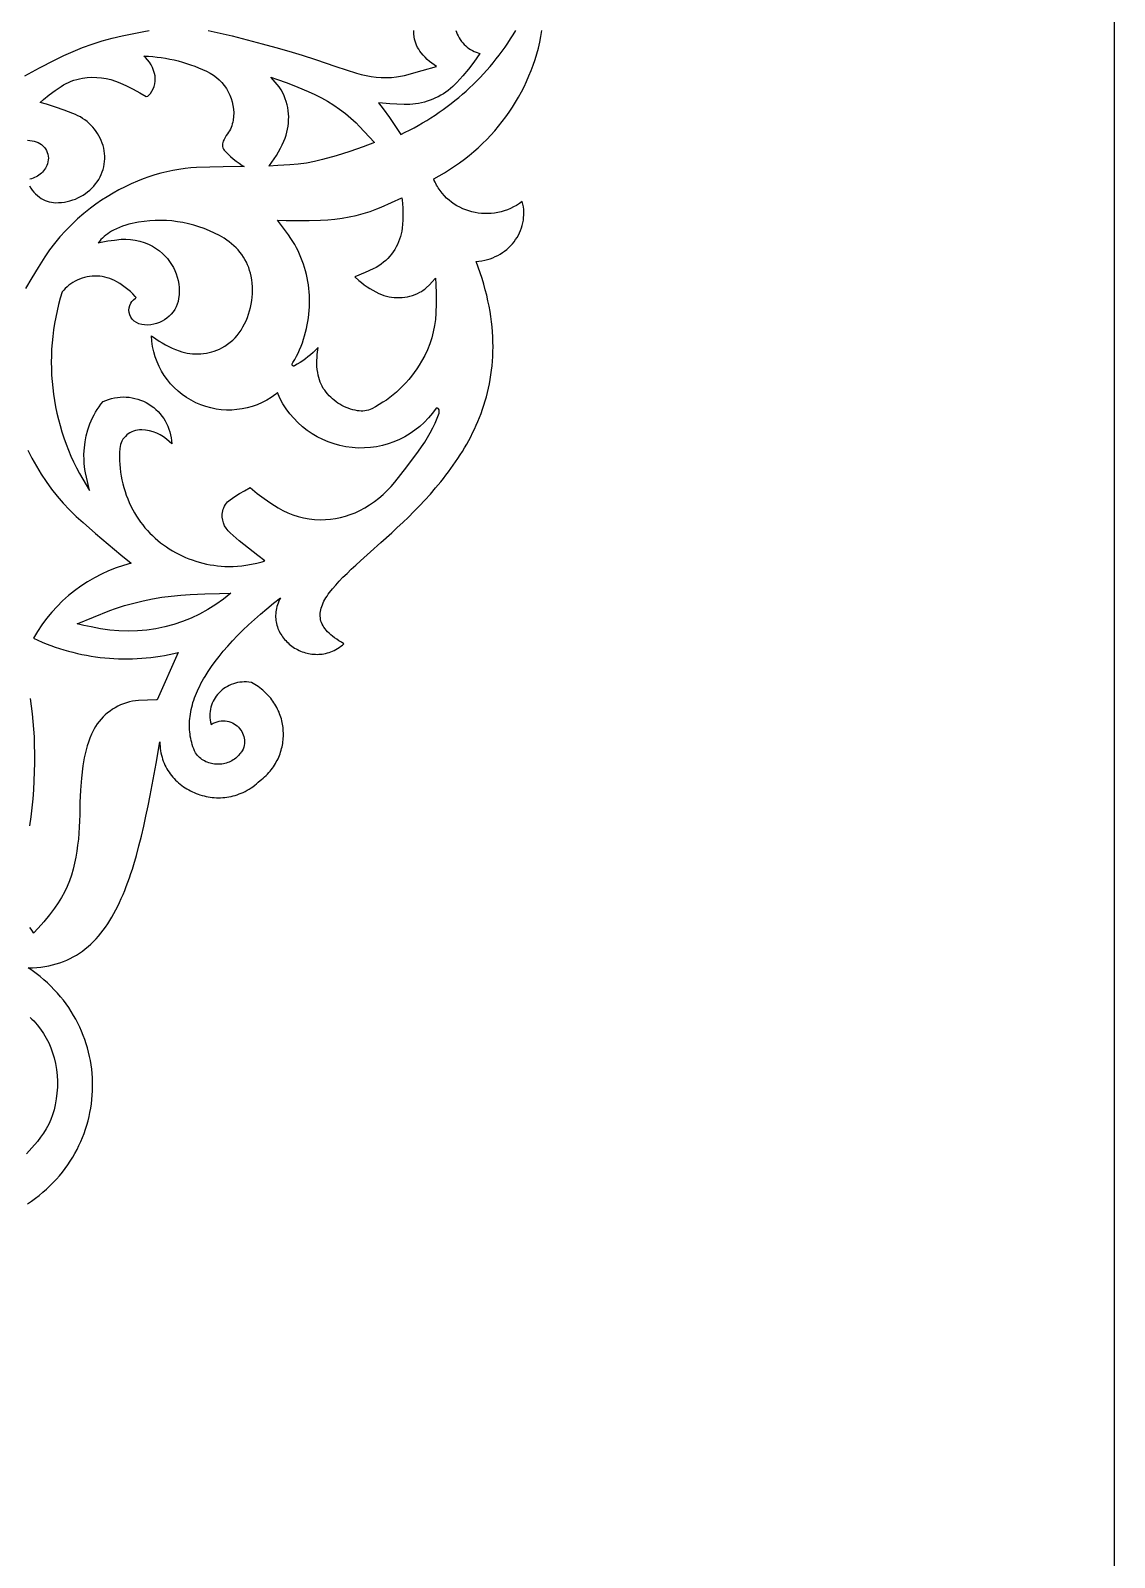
# Model space of a CAD drawing. Extents: x 3770 to 4770, y -395 to 1605.
# Drawn here: x 4357.4 to 4510.8, y 389.2 to 605.2 of the extents above; entities that cross this region are included whole.
import ezdxf

# ---------------------------------------------------------------- set-up
doc = ezdxf.new("R2010")
doc.units = 0
doc.layers.add('LAYER_1', color=18, linetype='CONTINUOUS')
doc.layers.add('LAYER_2', color=5, linetype='CONTINUOUS')

msp = doc.modelspace()

# ---------------------------------------------------------------- linework, layer by layer
at = {"layer": 'LAYER_1'}
for points in [[(4356.62, 598.78), (4358.71, 599.9), (4360.81, 600.99), (4362.12, 601.63), (4363.45, 602.22), (4364.8, 602.76), (4366.17, 603.25), (4367.56, 603.69), (4368.96, 604.09), (4370.38, 604.43), (4371.82, 604.72), (4373.47, 605.01), (4374.2, 605.17), (4374.2, 605.17)], [(4382.57, 605.17), (4382.57, 605.17), (4383.81, 604.9), (4385.96, 604.4), (4388.09, 603.87), (4390.21, 603.31), (4392.11, 602.79), (4393.99, 602.25), (4395.87, 601.67), (4397.73, 601.05), (4400.63, 600.09), (4403.53, 599.16), (4404.22, 598.96), (4404.92, 598.8), (4405.62, 598.67), (4406.33, 598.59), (4407.04, 598.54), (4407.76, 598.52), (4408.48, 598.55), (4409.19, 598.61), (4409.77, 598.7), (4410.35, 598.83), (4412.82, 599.51), (4414.85, 600.1), (4414.53, 600.3), (4414.19, 600.55), (4413.87, 600.81), (4413.55, 601.09), (4413.25, 601.38), (4412.97, 601.68), (4412.7, 602), (4412.51, 602.25), (4412.34, 602.52), (4412.18, 602.79), (4412.05, 603.08), (4411.93, 603.37), (4411.83, 603.67), (4411.76, 603.97), (4411.7, 604.28), (4411.67, 604.69), (4411.66, 605.17)], [(4417.61, 605.17), (4417.69, 604.94), (4417.8, 604.67), (4417.92, 604.4), (4418.07, 604.14), (4418.22, 603.88), (4418.4, 603.64), (4418.59, 603.41), (4418.79, 603.19), (4419, 602.99), (4419.22, 602.81), (4419.45, 602.64), (4419.69, 602.48), (4419.94, 602.34), (4420.2, 602.21), (4420.47, 602.1), (4421, 601.91), (4420.14, 600.69), (4419.39, 599.7), (4418.59, 598.75), (4417.76, 597.83), (4417.47, 597.53), (4417.17, 597.24), (4416.85, 596.96), (4416.53, 596.7), (4416.19, 596.46), (4415.84, 596.23), (4415.48, 596.01), (4415.12, 595.81), (4414.74, 595.63), (4414.36, 595.46), (4413.96, 595.3), (4413.56, 595.17), (4413.16, 595.05), (4412.75, 594.95), (4412.33, 594.86), (4411.91, 594.79), (4411.5, 594.75), (4411.1, 594.72), (4410.69, 594.71), (4410.29, 594.72), (4409.27, 594.76), (4408.25, 594.82), (4407.23, 594.9), (4406.67, 594.95), (4407.31, 594.1), (4408.21, 592.87), (4409.07, 591.61), (4409.8, 590.48), (4410.43, 590.78), (4411.06, 591.09), (4411.68, 591.42), (4412.29, 591.75), (4412.89, 592.1), (4413.49, 592.46), (4414.08, 592.83), (4414.66, 593.21), (4415.24, 593.6), (4415.81, 594), (4416.37, 594.41), (4416.92, 594.83), (4417.46, 595.26), (4418, 595.7), (4418.52, 596.15), (4419.04, 596.61), (4419.55, 597.08), (4420.06, 597.56), (4420.55, 598.04), (4421.03, 598.54), (4421.51, 599.05), (4421.97, 599.56), (4422.43, 600.08), (4422.88, 600.62), (4423.31, 601.16), (4423.74, 601.7), (4424.16, 602.26), (4424.57, 602.83), (4424.97, 603.4), (4425.35, 603.98), (4425.73, 604.57), (4426.1, 605.17)], [(4357.27, 583.19), (4357.46, 582.89), (4357.67, 582.6), (4357.9, 582.32), (4358.15, 582.06), (4358.41, 581.82), (4358.7, 581.59), (4358.95, 581.42), (4359.21, 581.26), (4359.49, 581.13), (4359.78, 581.03), (4360.07, 580.94), (4360.37, 580.88), (4360.68, 580.84), (4360.99, 580.82), (4361.4, 580.83), (4361.81, 580.86), (4362.22, 580.91), (4362.62, 580.99), (4363.01, 581.09), (4363.4, 581.2), (4363.77, 581.34), (4364.14, 581.5), (4364.5, 581.69), (4364.85, 581.89), (4365.18, 582.11), (4365.5, 582.34), (4365.81, 582.6), (4366.1, 582.88), (4366.37, 583.17), (4366.63, 583.48), (4366.86, 583.79), (4367.07, 584.12), (4367.26, 584.46), (4367.43, 584.8), (4367.57, 585.16), (4367.69, 585.52), (4367.78, 585.88), (4367.86, 586.25), (4367.91, 586.63), (4367.93, 587), (4367.93, 587.38), (4367.91, 587.76), (4367.86, 588.14), (4367.79, 588.51), (4367.7, 588.89), (4367.58, 589.25), (4367.44, 589.61), (4367.28, 589.95), (4367.11, 590.28), (4366.91, 590.6), (4366.7, 590.91), (4366.48, 591.21), (4366.23, 591.5), (4365.98, 591.78), (4365.7, 592.04), (4365.42, 592.28), (4365.12, 592.52), (4364.8, 592.73), (4364.48, 592.94), (4364.14, 593.12), (4363.79, 593.29), (4363.43, 593.44), (4362.19, 593.91), (4360.94, 594.34), (4359.68, 594.74), (4358.77, 594.99), (4359.27, 595.42), (4360.08, 596.06), (4360.91, 596.67), (4361.76, 597.26), (4362.1, 597.47), (4362.46, 597.67), (4362.82, 597.84), (4363.19, 598), (4363.57, 598.14), (4363.96, 598.26), (4364.36, 598.36), (4364.76, 598.43), (4365.44, 598.52), (4366.12, 598.56), (4366.79, 598.55), (4367.47, 598.49), (4368.14, 598.39), (4368.8, 598.23), (4369.44, 598.03), (4370.08, 597.78), (4371.02, 597.34), (4371.96, 596.87), (4372.87, 596.36), (4373.77, 595.83), (4374.02, 595.87), (4374.2, 596.06), (4374.38, 596.28), (4374.6, 596.59), (4374.77, 596.93), (4374.91, 597.27), (4375, 597.63), (4375.06, 598), (4375.07, 598.37), (4375.04, 598.74), (4374.97, 599.11), (4374.84, 599.53), (4374.68, 599.93), (4374.48, 600.32), (4374.24, 600.69), (4373.97, 601.04), (4373.67, 601.36), (4373.46, 601.55), (4373.49, 601.55), (4374.1, 601.53), (4374.71, 601.48), (4375.32, 601.42), (4375.93, 601.34), (4376.53, 601.25), (4377.13, 601.14), (4377.73, 601.01), (4378.32, 600.87), (4378.91, 600.71), (4379.5, 600.53), (4380.08, 600.34), (4380.65, 600.13), (4381.21, 599.91), (4381.77, 599.67), (4382.33, 599.41), (4382.82, 599.15), (4383.29, 598.85), (4383.72, 598.53), (4384.12, 598.18), (4384.49, 597.8), (4384.83, 597.39), (4385.13, 596.96), (4385.4, 596.52), (4385.62, 596.05), (4385.81, 595.57), (4385.96, 595.07), (4386.07, 594.57), (4386.14, 594.05), (4386.17, 593.53), (4386.15, 593), (4386.09, 592.47), (4386.04, 592.21), (4385.97, 591.96), (4385.9, 591.71), (4385.8, 591.47), (4385.7, 591.23), (4385.58, 591), (4385.44, 590.78), (4385.29, 590.55), (4385.12, 590.3), (4384.97, 590.04), (4384.82, 589.78), (4384.69, 589.5), (4384.63, 589.32), (4384.59, 589.14), (4384.58, 588.95), (4384.6, 588.76), (4384.65, 588.58), (4384.72, 588.41), (4384.82, 588.25), (4384.94, 588.1), (4385.32, 587.72), (4385.7, 587.37), (4386.1, 587.02), (4386.52, 586.7), (4386.95, 586.39), (4387.39, 586.1), (4387.67, 585.93), (4384.67, 585.88), (4380.93, 585.78), (4380.11, 585.73), (4379.29, 585.65), (4378.42, 585.53), (4377.56, 585.38), (4376.7, 585.2), (4375.85, 584.99), (4375.01, 584.76), (4374.18, 584.49), (4373.36, 584.2), (4372.55, 583.87), (4371.67, 583.49), (4370.8, 583.07), (4369.94, 582.63), (4369.1, 582.17), (4368.27, 581.67), (4367.47, 581.16), (4366.68, 580.61), (4365.9, 580.05), (4364.97, 579.3), (4364.07, 578.53), (4363.2, 577.71), (4362.37, 576.86), (4361.58, 575.98), (4360.83, 575.07), (4360.12, 574.13), (4359.46, 573.16), (4358.51, 571.67), (4357.6, 570.17), (4356.72, 568.66)], [(4356.99, 589.66), (4357.65, 589.59), (4357.95, 589.53), (4358.24, 589.44), (4358.51, 589.33), (4358.76, 589.19), (4358.99, 589.03), (4359.19, 588.84), (4359.38, 588.64), (4359.54, 588.42), (4359.68, 588.18), (4359.79, 587.93), (4359.87, 587.68), (4359.92, 587.41), (4359.95, 587.14), (4359.94, 586.86), (4359.89, 586.58), (4359.81, 586.3), (4359.73, 586.09), (4359.64, 585.88), (4359.53, 585.69), (4359.4, 585.5), (4359.27, 585.32), (4359.12, 585.15), (4358.96, 584.99), (4358.79, 584.84), (4358.61, 584.71), (4358.42, 584.58), (4358.22, 584.47), (4358.01, 584.37), (4357.79, 584.28), (4357.57, 584.21), (4357.34, 584.15)], [(4357.34, 492.67), (4357.51, 493.94), (4357.65, 495.21), (4357.78, 496.48), (4357.88, 497.76), (4357.95, 499.03), (4358, 500.31), (4358.03, 501.59), (4358.03, 502.87), (4358.01, 504.15), (4357.97, 505.25), (4357.91, 506.34), (4357.82, 507.43), (4357.7, 508.52), (4357.57, 509.6), (4357.4, 510.68)], [(4357.37, 465.55), (4357.63, 465.33), (4357.88, 465.08), (4358.38, 464.51), (4358.85, 463.91), (4359.27, 463.29), (4359.65, 462.64), (4360, 461.97), (4360.3, 461.29), (4360.55, 460.58), (4360.76, 459.86), (4360.95, 459.04), (4361.09, 458.22), (4361.18, 457.38), (4361.22, 456.55), (4361.22, 455.71), (4361.17, 454.88), (4361.07, 454.05), (4360.93, 453.22), (4360.76, 452.51), (4360.55, 451.82), (4360.3, 451.15), (4360, 450.49), (4359.66, 449.84), (4359.28, 449.22), (4358.86, 448.62), (4358.41, 448.04), (4357.63, 447.15), (4356.84, 446.28)]]:
    msp.add_lwpolyline(points, dxfattribs=at)
for points in [[(4392.88, 596.78), (4392.59, 597.19), (4391.77, 598.19), (4391.41, 598.59), (4392.22, 598.31), (4393.73, 597.76), (4395.23, 597.17), (4396.72, 596.56), (4397.66, 596.13), (4398.57, 595.67), (4399.46, 595.17), (4400.33, 594.63), (4401.16, 594.05), (4401.97, 593.44), (4402.75, 592.79), (4403.5, 592.11), (4403.94, 591.66), (4406.08, 589.32), (4404.48, 588.72), (4402.58, 588.07), (4400.66, 587.47), (4398.73, 586.92), (4397.6, 586.65), (4396.45, 586.43), (4395.3, 586.27), (4394.13, 586.17), (4392.42, 586.07), (4391.15, 586), (4391.22, 586.1), (4391.57, 586.56), (4391.9, 587.03), (4392.21, 587.51), (4392.51, 588.01), (4392.78, 588.51), (4393.04, 589.02), (4393.28, 589.54), (4393.44, 589.96), (4393.58, 590.37), (4393.7, 590.8), (4393.8, 591.23), (4393.87, 591.66), (4393.92, 592.09), (4393.94, 592.52), (4393.95, 592.96), (4393.92, 593.39), (4393.88, 593.82), (4393.81, 594.26), (4393.72, 594.68), (4393.61, 595.11), (4393.47, 595.52), (4393.31, 595.94), (4393.12, 596.35)], [(4403.51, 579.02), (4404.5, 579.28), (4405.47, 579.59), (4406.43, 579.93), (4407.03, 580.18), (4409.95, 581.51), (4409.99, 581.21), (4410.05, 580.64), (4410.09, 580.07), (4410.11, 579.5), (4410.11, 578.93), (4410.09, 578.35), (4410.05, 577.78), (4410, 577.21), (4409.94, 576.81), (4409.87, 576.42), (4409.77, 576.03), (4409.64, 575.65), (4409.5, 575.28), (4409.34, 574.91), (4409.16, 574.56), (4408.95, 574.21), (4408.73, 573.88), (4408.49, 573.55), (4408.24, 573.24), (4407.96, 572.94), (4407.67, 572.66), (4407.36, 572.39), (4407.03, 572.13), (4406.69, 571.9), (4406.31, 571.67), (4405.92, 571.47), (4404.77, 570.95), (4403.3, 570.35), (4403.89, 569.82), (4404.26, 569.51), (4404.64, 569.22), (4405.03, 568.94), (4405.44, 568.68), (4405.85, 568.43), (4406.28, 568.2), (4406.71, 567.99), (4407.06, 567.84), (4407.42, 567.71), (4407.78, 567.6), (4408.15, 567.52), (4408.51, 567.45), (4408.89, 567.41), (4409.26, 567.39), (4409.63, 567.39), (4410.01, 567.41), (4410.38, 567.45), (4410.75, 567.51), (4411.11, 567.59), (4411.47, 567.7), (4411.83, 567.82), (4412.17, 567.97), (4412.52, 568.14), (4412.76, 568.28), (4412.99, 568.43), (4413.21, 568.6), (4413.42, 568.79), (4413.85, 569.21), (4414.26, 569.64), (4414.66, 570.08), (4414.71, 570.15), (4414.77, 569.29), (4414.81, 567.93), (4414.81, 566.57), (4414.77, 565.21), (4414.7, 564.31), (4414.58, 563.43), (4414.41, 562.55), (4414.18, 561.69), (4413.9, 560.84), (4413.57, 560), (4413.19, 559.19), (4412.76, 558.39), (4412.43, 557.85), (4412.08, 557.32), (4411.72, 556.8), (4411.33, 556.3), (4410.93, 555.81), (4410.51, 555.33), (4410.07, 554.87), (4409.62, 554.42), (4409.18, 554.01), (4408.73, 553.63), (4408.26, 553.26), (4407.77, 552.91), (4407.28, 552.58), (4406.77, 552.26), (4406.25, 551.96), (4405.72, 551.68), (4405.47, 551.57), (4405.23, 551.49), (4404.97, 551.42), (4404.72, 551.37), (4404.46, 551.35), (4404.19, 551.34), (4403.93, 551.36), (4403.67, 551.39), (4403.34, 551.46), (4403.01, 551.54), (4402.69, 551.63), (4402.38, 551.74), (4402.07, 551.87), (4401.77, 552), (4401.48, 552.15), (4401.19, 552.31), (4400.91, 552.48), (4400.65, 552.67), (4400.39, 552.87), (4400.13, 553.07), (4399.89, 553.29), (4399.66, 553.52), (4399.44, 553.77), (4399.24, 554.02), (4399.04, 554.29), (4398.85, 554.56), (4398.69, 554.85), (4398.54, 555.15), (4398.41, 555.45), (4398.29, 555.76), (4398.2, 556.07), (4398.12, 556.4), (4398.05, 556.81), (4397.99, 557.23), (4397.95, 557.65), (4397.94, 558.07), (4397.94, 558.49), (4397.96, 558.91), (4398, 559.33), (4398.14, 560.32), (4397.39, 559.61), (4397.04, 559.3), (4396.68, 559.01), (4396.32, 558.73), (4395.94, 558.46), (4395.55, 558.2), (4395.15, 557.96), (4394.76, 557.73), (4394.7, 557.71), (4394.66, 557.7), (4394.61, 557.7), (4394.57, 557.72), (4394.53, 557.74), (4394.5, 557.77), (4394.48, 557.8), (4394.46, 557.84), (4394.45, 557.93), (4394.46, 558.02), (4394.49, 558.11), (4394.54, 558.2), (4394.8, 558.64), (4395.05, 559.09), (4395.29, 559.55), (4395.5, 560.02), (4395.7, 560.51), (4395.88, 561), (4396.05, 561.5), (4396.2, 562), (4396.34, 562.5), (4396.47, 563.01), (4396.57, 563.52), (4396.67, 564.03), (4396.74, 564.55), (4396.8, 565.06), (4396.85, 565.58), (4396.88, 566.1), (4396.89, 566.62), (4396.89, 567.15), (4396.88, 567.67), (4396.84, 568.19), (4396.8, 568.69), (4396.73, 569.19), (4396.65, 569.69), (4396.56, 570.19), (4396.45, 570.68), (4396.33, 571.17), (4396.19, 571.65), (4396.03, 572.13), (4395.86, 572.6), (4395.68, 573.07), (4395.48, 573.54), (4395.27, 574), (4395.04, 574.45), (4394.8, 574.9), (4394.54, 575.34), (4394.27, 575.77), (4393.91, 576.29), (4392.36, 578.33), (4393.57, 578.29), (4395.2, 578.28), (4396.83, 578.29), (4398.46, 578.33), (4399.48, 578.38), (4400.5, 578.48), (4401.51, 578.62), (4402.52, 578.8)]]:
    msp.add_lwpolyline(points, close=True, dxfattribs=at)
for points in [[(4365.78, 540.12), (4365.47, 541.37), (4365.21, 542.63), (4365.13, 543.06), (4365.08, 543.5), (4365.03, 543.94), (4365, 544.38), (4364.99, 545.25), (4365.04, 546.13), (4365.15, 547), (4365.32, 547.86), (4365.55, 548.71), (4365.69, 549.13), (4365.84, 549.55), (4366.01, 549.97), (4366.2, 550.38), (4366.41, 550.79), (4366.63, 551.19), (4366.87, 551.57), (4367.12, 551.95), (4367.39, 552.32), (4367.68, 552.69, -0.538493), (4377.41, 546.73), (4376.67, 547.38), (4376.23, 547.7), (4375.77, 547.97), (4375.28, 548.2), (4374.77, 548.39), (4374.25, 548.53), (4373.71, 548.63), (4373.16, 548.68), (4372.86, 548.68), (4372.57, 548.65), (4372.28, 548.59), (4372.01, 548.51), (4371.74, 548.4), (4371.49, 548.28), (4371.26, 548.13), (4371.04, 547.96), (4370.84, 547.77), (4370.66, 547.57), (4370.5, 547.35), (4370.36, 547.11), (4370.24, 546.86), (4370.15, 546.6), (4370.09, 546.33), (4370.05, 546.05), (4370.02, 545.49), (4370.01, 544.93), (4370.02, 544.37), (4370.05, 543.81), (4370.1, 543.25), (4370.17, 542.7), (4370.25, 542.15), (4370.36, 541.6), (4370.49, 541.06), (4370.63, 540.52), (4370.8, 539.98), (4370.98, 539.45), (4371.18, 538.92), (4371.4, 538.41), (4371.64, 537.89), (4371.9, 537.39), (4372.15, 536.94), (4372.42, 536.5), (4372.7, 536.07), (4372.99, 535.65), (4373.3, 535.24), (4373.62, 534.85), (4373.96, 534.46), (4374.3, 534.09), (4374.67, 533.73), (4375.04, 533.38), (4375.42, 533.05), (4375.82, 532.73), (4376.22, 532.42), (4376.64, 532.13), (4377.06, 531.84), (4377.5, 531.58), (4377.94, 531.32), (4378.4, 531.08), (4378.86, 530.86), (4379.33, 530.65), (4379.81, 530.45), (4380.29, 530.28), (4380.79, 530.11), (4381.28, 529.96), (4381.79, 529.83), (4382.3, 529.71), (4382.82, 529.61), (4383.34, 529.53), (4383.86, 529.46), (4384.39, 529.42), (4384.92, 529.38), (4385.46, 529.37), (4386.08, 529.38), (4386.69, 529.41), (4387.3, 529.47), (4387.91, 529.55), (4388.68, 529.69), (4389.45, 529.85), (4390.21, 530.04), (4390.58, 530.15), (4389.57, 530.91), (4388.25, 531.95), (4386.95, 533.01), (4385.68, 534.11), (4385.37, 534.41), (4385.1, 534.76), (4384.89, 535.13), (4384.72, 535.52), (4384.61, 535.93), (4384.56, 536.36), (4384.56, 536.78), (4384.62, 537.21), (4384.68, 537.45), (4384.76, 537.68), (4384.87, 537.9), (4385, 538.11), (4385.14, 538.3), (4385.3, 538.49), (4385.49, 538.66), (4385.68, 538.81), (4386.33, 539.25), (4387, 539.67), (4387.68, 540.07), (4388.48, 540.52), (4389.51, 539.7), (4390.47, 538.99), (4391.44, 538.32), (4392.45, 537.67), (4393.13, 537.29), (4393.83, 536.95), (4394.55, 536.66), (4395.3, 536.42), (4396.06, 536.23), (4396.83, 536.09), (4397.62, 536), (4398.41, 535.97), (4399.14, 535.99), (4399.86, 536.05), (4400.58, 536.15), (4401.29, 536.29), (4401.99, 536.47), (4402.67, 536.7), (4403.34, 536.96), (4404, 537.27), (4404.71, 537.65), (4405.4, 538.07), (4406.07, 538.53), (4406.71, 539.01), (4407.32, 539.53), (4407.9, 540.09), (4408.44, 540.67), (4408.96, 541.28), (4410.66, 543.45), (4412.32, 545.66), (4412.76, 546.3), (4413.19, 546.94), (4413.59, 547.6), (4413.97, 548.27), (4414.32, 548.96), (4414.65, 549.65), (4414.95, 550.36), (4415.22, 551.06), (4415.26, 551.22), (4415.26, 551.36), (4415.23, 551.51), (4415.16, 551.64), (4415.12, 551.69), (4415.06, 551.73), (4415, 551.76), (4414.94, 551.77), (4414.87, 551.76), (4414.8, 551.75, -0.594665), (4392.35, 553.95), (4392.11, 553.72, -0.605821), (4374.53, 561.98), (4375.17, 561.54), (4375.61, 561.25), (4376.06, 560.98), (4376.52, 560.73), (4376.99, 560.49), (4377.46, 560.26), (4377.95, 560.06), (4378.44, 559.87), (4378.82, 559.74), (4379.2, 559.64), (4379.58, 559.55), (4379.97, 559.49), (4380.36, 559.45), (4380.75, 559.42), (4381.14, 559.42), (4381.53, 559.44), (4381.92, 559.48), (4382.3, 559.53), (4382.68, 559.61), (4383.06, 559.71), (4383.43, 559.83), (4383.8, 559.96), (4384.16, 560.12), (4384.51, 560.3), (4384.92, 560.53), (4385.31, 560.79), (4385.68, 561.08), (4386.03, 561.38), (4386.36, 561.71), (4386.67, 562.05), (4386.95, 562.42), (4387.21, 562.8), (4387.46, 563.24), (4387.7, 563.68), (4387.92, 564.13), (4388.11, 564.59), (4388.28, 565.05), (4388.42, 565.53), (4388.55, 566), (4388.65, 566.48), (4388.73, 566.97), (4388.79, 567.46), (4388.82, 567.95), (4388.83, 568.44), (4388.82, 568.94), (4388.78, 569.43), (4388.72, 569.92), (4388.63, 570.41), (4388.54, 570.83), (4388.42, 571.23), (4388.29, 571.63), (4388.13, 572.01), (4387.96, 572.39), (4387.76, 572.76), (4387.55, 573.12), (4387.31, 573.47), (4387.06, 573.81), (4386.79, 574.13), (4386.5, 574.44), (4386.2, 574.74), (4385.87, 575.02), (4385.54, 575.29), (4385.18, 575.54), (4384.82, 575.78), (4384.14, 576.17), (4383.44, 576.53), (4382.73, 576.86), (4382, 577.15), (4381.26, 577.42), (4380.51, 577.65), (4379.76, 577.84), (4378.99, 578), (4378.22, 578.13), (4377.44, 578.23), (4376.65, 578.29), (4375.87, 578.31), (4375.08, 578.31), (4374.29, 578.26), (4373.5, 578.18), (4372.71, 578.07), (4372.25, 577.98), (4371.8, 577.88), (4371.35, 577.76), (4370.9, 577.63), (4370.46, 577.48), (4370.03, 577.31), (4369.6, 577.13), (4369.18, 576.93), (4368.89, 576.78), (4368.61, 576.61), (4368.34, 576.43), (4368.09, 576.24), (4367.84, 576.03), (4367.6, 575.82), (4367.38, 575.59), (4367.17, 575.34), (4367.01, 575.13), (4367.41, 575.23), (4368.35, 575.41), (4369.29, 575.54), (4370.25, 575.64), (4370.91, 575.66), (4371.58, 575.63), (4372.23, 575.54), (4372.88, 575.4), (4373.5, 575.2), (4374.11, 574.95), (4374.7, 574.65), (4375.26, 574.3), (4375.68, 573.99), (4376.08, 573.65), (4376.45, 573.29), (4376.79, 572.91), (4377.1, 572.51), (4377.38, 572.09), (4377.63, 571.66), (4377.85, 571.21), (4378.04, 570.75), (4378.19, 570.27), (4378.31, 569.79), (4378.4, 569.3), (4378.45, 568.8), (4378.46, 568.29), (4378.44, 567.79), (4378.38, 567.28), (4378.3, 566.86), (4378.18, 566.46), (4378.01, 566.08), (4377.82, 565.72), (4377.59, 565.37), (4377.33, 565.06), (4377.05, 564.76), (4376.73, 564.5), (4376.4, 564.26), (4376.04, 564.05), (4375.66, 563.87), (4375.26, 563.73), (4374.85, 563.62), (4374.43, 563.55), (4373.99, 563.51), (4373.55, 563.52), (4373.15, 563.57), (4372.77, 563.68), (4372.41, 563.86), (4372.08, 564.08), (4371.82, 564.34), (4371.62, 564.62), (4371.47, 564.94), (4371.37, 565.27), (4371.34, 565.61), (4371.37, 565.95), (4371.46, 566.29), (4371.61, 566.61), (4371.78, 566.86), (4371.98, 567.07), (4372.27, 567.31), (4372.39, 567.39), (4372.22, 567.57), (4371.9, 567.91), (4371.55, 568.24), (4371.2, 568.55), (4370.82, 568.84), (4370.44, 569.12), (4370.04, 569.39), (4369.63, 569.64), (4369.31, 569.81), (4368.98, 569.96), (4368.64, 570.1), (4368.29, 570.21), (4367.94, 570.3), (4367.58, 570.36), (4367.22, 570.41), (4366.86, 570.44), (4366.5, 570.44), (4366.14, 570.42), (4365.78, 570.38), (4365.42, 570.32), (4365.06, 570.24), (4364.71, 570.13), (4364.37, 570.01), (4364.03, 569.86), (4363.72, 569.7), (4363.42, 569.53), (4363.13, 569.34), (4362.86, 569.14), (4362.6, 568.93), (4362.35, 568.7), (4362.12, 568.46), (4361.9, 568.21, 0.225446)], [(4366, 520.83), (4364.99, 521.02), (4364.04, 521.24), (4368.66, 523.12), (4369.46, 523.42), (4370.74, 523.82), (4372.04, 524.18), (4373.35, 524.5), (4374.67, 524.77), (4376, 525), (4377.33, 525.18), (4378.68, 525.32), (4380.02, 525.41), (4382.08, 525.5), (4384.14, 525.56), (4385.75, 525.57, -0.240278)]]:
    msp.add_lwpolyline(points, format="xyb", close=True, dxfattribs=at)
msp.add_lwpolyline([(4357.04, 545.83), (4357.62, 544.67), (4358.25, 543.54), (4358.92, 542.43), (4359.64, 541.36), (4360.4, 540.31), (4361.21, 539.3), (4362.06, 538.31), (4362.95, 537.36), (4363.88, 536.44), (4364.85, 535.56), (4366.61, 534.03), (4368.4, 532.52), (4370.2, 531.03), (4371.68, 529.83, 0.205224), (4357.83, 519.2), (4358.44, 518.92), (4359.05, 518.66), (4359.66, 518.42), (4360.28, 518.18), (4360.9, 517.96), (4361.53, 517.76), (4362.15, 517.56), (4362.79, 517.38), (4363.42, 517.22), (4364.06, 517.06), (4364.7, 516.93), (4365.34, 516.8), (4365.99, 516.69), (4366.63, 516.59), (4367.28, 516.51), (4367.93, 516.44), (4368.58, 516.38), (4369.23, 516.34), (4369.88, 516.31), (4370.54, 516.3), (4371.19, 516.3), (4371.84, 516.31), (4372.5, 516.33), (4373.15, 516.37), (4373.8, 516.43), (4374.45, 516.5), (4375.1, 516.58), (4375.75, 516.67), (4376.4, 516.78), (4377.04, 516.91), (4377.69, 517.04), (4378.33, 517.19), (4375.35, 510.5), (4375.27, 510.5), (4373.99, 510.47), (4372.71, 510.41), (4372.28, 510.37), (4371.84, 510.31), (4371.42, 510.21), (4371, 510.09), (4370.58, 509.94), (4370.17, 509.78), (4369.78, 509.59), (4369.4, 509.38), (4369.03, 509.16), (4368.67, 508.91), (4368.33, 508.65), (4368, 508.37), (4367.7, 508.08), (4367.4, 507.77), (4367.13, 507.44), (4366.87, 507.1), (4366.63, 506.75), (4366.42, 506.38), (4366.22, 506), (4366.04, 505.62), (4365.83, 505.07), (4365.63, 504.53), (4365.45, 503.98), (4365.29, 503.42), (4365.15, 502.86), (4365.03, 502.3), (4364.93, 501.73), (4364.84, 501.16), (4364.65, 499.43), (4364.5, 497.7), (4364.42, 495.96), (4364.38, 494.23), (4364.37, 493.37), (4364.33, 492.51), (4364.27, 491.65), (4364.2, 490.79), (4364.09, 489.94), (4363.97, 489.08), (4363.83, 488.23), (4363.66, 487.39), (4363.46, 486.54), (4363.21, 485.7), (4362.92, 484.88), (4362.59, 484.08), (4362.21, 483.29), (4361.79, 482.52), (4361.33, 481.78), (4360.83, 481.05), (4360.09, 480.07), (4359.32, 479.12), (4358.51, 478.19), (4357.87, 477.5), (4357.86, 477.52), (4357.7, 477.79), (4357.51, 478.05), (4357.31, 478.3)], format="xyb", dxfattribs=at)
at = {"layer": 'LAYER_2'}
msp.add_lwpolyline([(4510.78, -135.83), (4510.78, 1346.17), (4028.78, 1346.17), (4028.78, -135.83)], close=True, dxfattribs=at)
msp.add_lwpolyline([(4356.98, 439.19), (4357.56, 439.58), (4358.12, 439.99), (4358.66, 440.41), (4359.18, 440.84), (4359.69, 441.29), (4360.18, 441.74), (4360.64, 442.21), (4361.09, 442.69), (4361.52, 443.18), (4361.93, 443.69), (4362.32, 444.2), (4362.7, 444.72), (4363.05, 445.25), (4363.39, 445.79), (4363.71, 446.33), (4364.01, 446.89), (4364.28, 447.45), (4364.55, 448.02), (4364.79, 448.59), (4365.01, 449.17), (4365.21, 449.76), (4365.4, 450.35), (4365.57, 450.94), (4365.71, 451.54), (4365.84, 452.14), (4365.95, 452.75), (4366.04, 453.35), (4366.11, 453.96), (4366.17, 454.57), (4366.2, 455.19), (4366.21, 455.8), (4366.21, 456.41), (4366.18, 457.03), (4366.14, 457.64), (4366.08, 458.25), (4366, 458.86), (4365.9, 459.47), (4365.78, 460.07), (4365.64, 460.67), (4365.48, 461.27), (4365.3, 461.86), (4365.1, 462.45), (4364.89, 463.04), (4364.65, 463.62), (4364.4, 464.19), (4364.12, 464.76), (4363.83, 465.32), (4363.52, 465.87), (4363.18, 466.42), (4362.83, 466.96), (4362.46, 467.48), (4362.07, 468), (4361.66, 468.51), (4361.23, 469.01), (4360.78, 469.5), (4360.31, 469.98), (4359.82, 470.45), (4359.32, 470.91), (4358.79, 471.35), (4358.24, 471.78), (4357.68, 472.2), (4357.09, 472.6), (4357.7, 472.61), (4358.3, 472.65), (4358.88, 472.7), (4359.45, 472.78), (4360, 472.88), (4360.54, 473), (4361.06, 473.14), (4361.57, 473.3), (4362.07, 473.48), (4362.55, 473.68), (4363.02, 473.9), (4363.47, 474.14), (4363.92, 474.39), (4364.35, 474.67), (4364.77, 474.96), (4365.17, 475.27), (4365.57, 475.6), (4365.95, 475.95), (4366.33, 476.31), (4366.69, 476.69), (4367.04, 477.08), (4367.38, 477.49), (4367.71, 477.92), (4368.03, 478.36), (4368.34, 478.82), (4368.64, 479.29), (4368.94, 479.77), (4369.22, 480.27), (4369.5, 480.78), (4369.76, 481.3), (4370.02, 481.84), (4370.27, 482.39), (4370.52, 482.95), (4370.75, 483.53), (4370.98, 484.11), (4371.2, 484.71), (4371.42, 485.31), (4371.63, 485.93), (4371.83, 486.56), (4372.03, 487.2), (4372.41, 488.5), (4372.77, 489.84), (4373.12, 491.21), (4373.44, 492.61), (4373.75, 494.04), (4374.06, 495.49), (4374.35, 496.96), (4374.63, 498.46), (4375.19, 501.5), (4375.74, 504.58), (4375.74, 504.25), (4375.76, 503.93), (4375.79, 503.61), (4375.83, 503.3), (4375.88, 502.99), (4375.95, 502.69), (4376.03, 502.39), (4376.11, 502.1), (4376.21, 501.82), (4376.32, 501.54), (4376.45, 501.27), (4376.58, 501), (4376.72, 500.75), (4376.87, 500.5), (4377.03, 500.25), (4377.19, 500.01), (4377.37, 499.78), (4377.56, 499.56), (4377.75, 499.35), (4377.95, 499.14), (4378.16, 498.94), (4378.37, 498.74), (4378.6, 498.56), (4378.82, 498.38), (4379.06, 498.21), (4379.3, 498.05), (4379.55, 497.9), (4379.8, 497.75), (4380.06, 497.61), (4380.32, 497.49), (4380.58, 497.37), (4380.85, 497.26), (4381.13, 497.15), (4381.4, 497.06), (4381.69, 496.98), (4381.97, 496.9), (4382.26, 496.84), (4382.54, 496.79), (4382.83, 496.74), (4383.13, 496.7), (4383.42, 496.68), (4383.72, 496.66), (4384.01, 496.66), (4384.31, 496.66), (4384.61, 496.67), (4384.9, 496.7), (4385.2, 496.74), (4385.5, 496.78), (4385.79, 496.84), (4386.08, 496.91), (4386.38, 496.99), (4386.67, 497.08), (4386.95, 497.18), (4387.24, 497.29), (4387.52, 497.41), (4387.8, 497.55), (4388.08, 497.7), (4388.35, 497.86), (4388.62, 498.03), (4388.89, 498.21), (4389.15, 498.41), (4389.4, 498.61), (4389.65, 498.83), (4389.9, 499.07), (4390.12, 499.24), (4390.34, 499.43), (4390.55, 499.61), (4390.75, 499.8), (4390.94, 500), (4391.13, 500.2), (4391.31, 500.41), (4391.48, 500.61), (4391.64, 500.83), (4391.79, 501.04), (4391.93, 501.26), (4392.07, 501.48), (4392.2, 501.71), (4392.32, 501.94), (4392.44, 502.17), (4392.54, 502.4), (4392.64, 502.64), (4392.73, 502.88), (4392.81, 503.12), (4392.88, 503.36), (4392.95, 503.6), (4393.01, 503.84), (4393.06, 504.09), (4393.1, 504.34), (4393.14, 504.58), (4393.17, 504.83), (4393.19, 505.08), (4393.2, 505.33), (4393.21, 505.58), (4393.2, 505.83), (4393.19, 506.07), (4393.17, 506.32), (4393.15, 506.57), (4393.11, 506.82), (4393.07, 507.06), (4393.03, 507.31), (4392.97, 507.55), (4392.91, 507.79), (4392.84, 508.03), (4392.76, 508.27), (4392.67, 508.51), (4392.58, 508.74), (4392.48, 508.97), (4392.37, 509.2), (4392.25, 509.43), (4392.13, 509.65), (4392, 509.87), (4391.86, 510.09), (4391.72, 510.3), (4391.57, 510.51), (4391.41, 510.72), (4391.24, 510.92), (4391.06, 511.12), (4390.88, 511.31), (4390.69, 511.5), (4390.5, 511.68), (4390.3, 511.86), (4390.08, 512.03), (4389.87, 512.2), (4389.64, 512.37), (4389.41, 512.52), (4389.17, 512.67), (4388.93, 512.82), (4388.67, 512.96), (4388.33, 513.01), (4388, 513.03), (4387.67, 513.04), (4387.35, 513.02), (4387.03, 512.99), (4386.72, 512.93), (4386.41, 512.86), (4386.12, 512.77), (4385.83, 512.66), (4385.55, 512.54), (4385.28, 512.4), (4385.02, 512.25), (4384.77, 512.08), (4384.53, 511.9), (4384.31, 511.7), (4384.1, 511.49), (4383.9, 511.27), (4383.71, 511.04), (4383.54, 510.8), (4383.39, 510.55), (4383.25, 510.29), (4383.13, 510.02), (4383.03, 509.74), (4382.94, 509.46), (4382.88, 509.17), (4382.83, 508.87), (4382.8, 508.57), (4382.79, 508.27), (4382.81, 507.96), (4382.85, 507.65), (4382.9, 507.34), (4382.99, 507.02), (4383.27, 507.18), (4383.56, 507.31), (4383.85, 507.41), (4384.13, 507.48), (4384.42, 507.52), (4384.7, 507.53), (4384.97, 507.52), (4385.24, 507.48), (4385.5, 507.42), (4385.75, 507.33), (4385.99, 507.23), (4386.22, 507.1), (4386.44, 506.96), (4386.64, 506.8), (4386.83, 506.62), (4387.01, 506.43), (4387.17, 506.23), (4387.31, 506.01), (4387.43, 505.79), (4387.53, 505.56), (4387.61, 505.31), (4387.67, 505.07), (4387.71, 504.82), (4387.72, 504.56), (4387.7, 504.31), (4387.66, 504.05), (4387.59, 503.79), (4387.49, 503.54), (4387.36, 503.29), (4387.28, 503.16), (4387.2, 503.04), (4387.11, 502.92), (4387, 502.8), (4386.9, 502.68), (4386.78, 502.57), (4386.62, 502.41), (4386.45, 502.26), (4386.27, 502.13), (4386.09, 502), (4385.91, 501.89), (4385.72, 501.79), (4385.52, 501.7), (4385.32, 501.62), (4385.12, 501.55), (4384.92, 501.49), (4384.71, 501.45), (4384.5, 501.41), (4384.29, 501.39), (4384.08, 501.38), (4383.87, 501.38), (4383.66, 501.39), (4383.45, 501.41), (4383.24, 501.44), (4383.03, 501.48), (4382.83, 501.53), (4382.63, 501.6), (4382.43, 501.67), (4382.24, 501.75), (4382.05, 501.85), (4381.86, 501.96), (4381.68, 502.07), (4381.51, 502.2), (4381.34, 502.34), (4381.19, 502.48), (4381.03, 502.64), (4380.89, 502.81), (4380.76, 502.99), (4380.63, 503.28), (4380.51, 503.57), (4380.41, 503.86), (4380.31, 504.16), (4380.23, 504.45), (4380.15, 504.75), (4380.09, 505.05), (4380.03, 505.36), (4379.99, 505.66), (4379.95, 505.96), (4379.93, 506.27), (4379.91, 506.58), (4379.91, 506.89), (4379.92, 507.21), (4379.93, 507.52), (4379.96, 507.84), (4379.99, 508.15), (4380.04, 508.47), (4380.09, 508.8), (4380.16, 509.12), (4380.23, 509.44), (4380.32, 509.77), (4380.41, 510.1), (4380.52, 510.43), (4380.63, 510.76), (4380.76, 511.1), (4380.89, 511.43), (4381.04, 511.77), (4381.19, 512.11), (4381.36, 512.45), (4381.53, 512.79), (4381.72, 513.13), (4381.91, 513.48), (4382.12, 513.82), (4382.55, 514.52), (4383.03, 515.23), (4383.55, 515.94), (4384.11, 516.65), (4384.7, 517.38), (4385.34, 518.11), (4386.01, 518.84), (4386.72, 519.59), (4387.47, 520.33), (4388.26, 521.09), (4389.09, 521.85), (4389.96, 522.61), (4390.87, 523.38), (4391.81, 524.16), (4392.8, 524.94), (4392.67, 524.69), (4392.55, 524.44), (4392.45, 524.18), (4392.36, 523.93), (4392.28, 523.68), (4392.22, 523.43), (4392.17, 523.18), (4392.14, 522.94), (4392.11, 522.69), (4392.1, 522.45), (4392.1, 522.21), (4392.12, 521.97), (4392.14, 521.74), (4392.18, 521.51), (4392.23, 521.28), (4392.28, 521.05), (4392.35, 520.83), (4392.43, 520.61), (4392.52, 520.4), (4392.61, 520.19), (4392.72, 519.99), (4392.83, 519.79), (4392.96, 519.59), (4393.09, 519.4), (4393.23, 519.22), (4393.38, 519.04), (4393.53, 518.87), (4393.69, 518.7), (4393.86, 518.54), (4394.04, 518.38), (4394.22, 518.23), (4394.4, 518.09), (4394.6, 517.96), (4394.79, 517.83), (4395, 517.71), (4395.21, 517.6), (4395.42, 517.5), (4395.63, 517.4), (4395.85, 517.31), (4396.08, 517.23), (4396.31, 517.16), (4396.54, 517.1), (4396.77, 517.05), (4397, 517.01), (4397.24, 516.97), (4397.48, 516.95), (4397.72, 516.94), (4397.96, 516.93), (4398.21, 516.94), (4398.45, 516.96), (4398.7, 516.98), (4398.94, 517.02), (4399.18, 517.07), (4399.43, 517.14), (4399.67, 517.21), (4399.91, 517.3), (4400.15, 517.39), (4400.39, 517.5), (4400.63, 517.63), (4400.86, 517.76), (4401.1, 517.91), (4401.32, 518.07), (4401.55, 518.25), (4401.77, 518.43), (4401.4, 518.64), (4401.06, 518.85), (4400.74, 519.06), (4400.44, 519.27), (4400.16, 519.49), (4399.9, 519.7), (4399.67, 519.91), (4399.45, 520.12), (4399.26, 520.34), (4399.09, 520.55), (4398.94, 520.77), (4398.81, 520.99), (4398.69, 521.21), (4398.6, 521.43), (4398.52, 521.65), (4398.47, 521.87), (4398.43, 522.1), (4398.4, 522.32), (4398.4, 522.55), (4398.41, 522.78), (4398.44, 523.01), (4398.49, 523.24), (4398.55, 523.48), (4398.62, 523.72), (4398.71, 523.96), (4398.82, 524.2), (4398.94, 524.44), (4399.07, 524.68), (4399.22, 524.93), (4399.38, 525.18), (4399.55, 525.44), (4399.74, 525.69), (4400.15, 526.21), (4400.6, 526.74), (4401.09, 527.28), (4401.63, 527.83), (4402.2, 528.39), (4402.81, 528.97), (4403.44, 529.56), (4404.11, 530.17), (4405.51, 531.43), (4406.99, 532.75), (4408.52, 534.14), (4409.3, 534.86), (4410.09, 535.6), (4410.88, 536.36), (4411.66, 537.14), (4412.44, 537.94), (4413.22, 538.76), (4413.99, 539.6), (4414.74, 540.47), (4415.48, 541.35), (4415.84, 541.81), (4416.2, 542.26), (4416.55, 542.73), (4416.9, 543.2), (4417.24, 543.67), (4417.57, 544.16), (4417.9, 544.65), (4418.22, 545.14), (4418.53, 545.64), (4418.84, 546.15), (4419.13, 546.66), (4419.42, 547.18), (4419.7, 547.71), (4419.97, 548.25), (4420.23, 548.79), (4420.48, 549.33), (4420.72, 549.89), (4420.95, 550.45), (4421.17, 551.02), (4421.38, 551.59), (4421.57, 552.18), (4421.75, 552.77), (4421.92, 553.36), (4422.08, 553.97), (4422.22, 554.58), (4422.35, 555.2), (4422.47, 555.83), (4422.57, 556.46), (4422.66, 557.11), (4422.73, 557.76), (4422.79, 558.42), (4422.83, 559.08), (4422.85, 559.76), (4422.86, 560.44), (4422.85, 561.13), (4422.83, 561.83), (4422.78, 562.54), (4422.72, 563.25), (4422.64, 563.98), (4422.54, 564.71), (4422.43, 565.45), (4422.29, 566.2), (4422.13, 566.96), (4421.96, 567.73), (4421.76, 568.51), (4421.54, 569.29), (4421.3, 570.09), (4421.04, 570.89), (4420.76, 571.7), (4420.45, 572.52), (4420.87, 572.56), (4421.28, 572.61), (4421.68, 572.69), (4422.07, 572.78), (4422.45, 572.9), (4422.82, 573.04), (4423.18, 573.19), (4423.53, 573.36), (4423.87, 573.55), (4424.19, 573.76), (4424.5, 573.98), (4424.8, 574.21), (4425.08, 574.46), (4425.34, 574.73), (4425.6, 575.01), (4425.83, 575.29), (4426.05, 575.59), (4426.25, 575.91), (4426.44, 576.23), (4426.6, 576.56), (4426.75, 576.9), (4426.88, 577.24), (4426.99, 577.6), (4427.08, 577.96), (4427.15, 578.33), (4427.19, 578.7), (4427.22, 579.08), (4427.22, 579.46), (4427.2, 579.84), (4427.16, 580.23), (4427.09, 580.62), (4427, 581.01), (4426.8, 580.86), (4426.6, 580.71), (4426.18, 580.44), (4425.76, 580.21), (4425.33, 579.99), (4424.89, 579.81), (4424.44, 579.65), (4423.99, 579.52), (4423.53, 579.42), (4423.07, 579.35), (4422.61, 579.3), (4422.15, 579.27), (4421.68, 579.27), (4421.22, 579.3), (4420.77, 579.35), (4420.31, 579.43), (4419.87, 579.53), (4419.43, 579.65), (4419, 579.8), (4418.57, 579.97), (4418.16, 580.17), (4417.76, 580.39), (4417.37, 580.63), (4416.99, 580.89), (4416.64, 581.17), (4416.29, 581.48), (4415.97, 581.8), (4415.66, 582.15), (4415.38, 582.52), (4415.11, 582.91), (4414.99, 583.11), (4414.87, 583.31), (4414.76, 583.53), (4414.65, 583.74), (4414.55, 583.96), (4414.46, 584.19), (4415.22, 584.61), (4415.97, 585.04), (4416.7, 585.5), (4417.42, 585.97), (4418.12, 586.46), (4418.81, 586.97), (4419.48, 587.5), (4420.13, 588.04), (4420.76, 588.6), (4421.37, 589.18), (4421.97, 589.77), (4422.55, 590.38), (4423.11, 591), (4423.65, 591.64), (4424.17, 592.29), (4424.67, 592.96), (4425.15, 593.64), (4425.62, 594.33), (4426.06, 595.04), (4426.48, 595.75), (4426.88, 596.48), (4427.25, 597.22), (4427.61, 597.97), (4427.94, 598.74), (4428.25, 599.51), (4428.54, 600.29), (4428.81, 601.08), (4429.05, 601.88), (4429.27, 602.69), (4429.46, 603.51), (4429.64, 604.34), (4429.78, 605.17)], dxfattribs=at)

doc.saveas('drawing.dxf')
